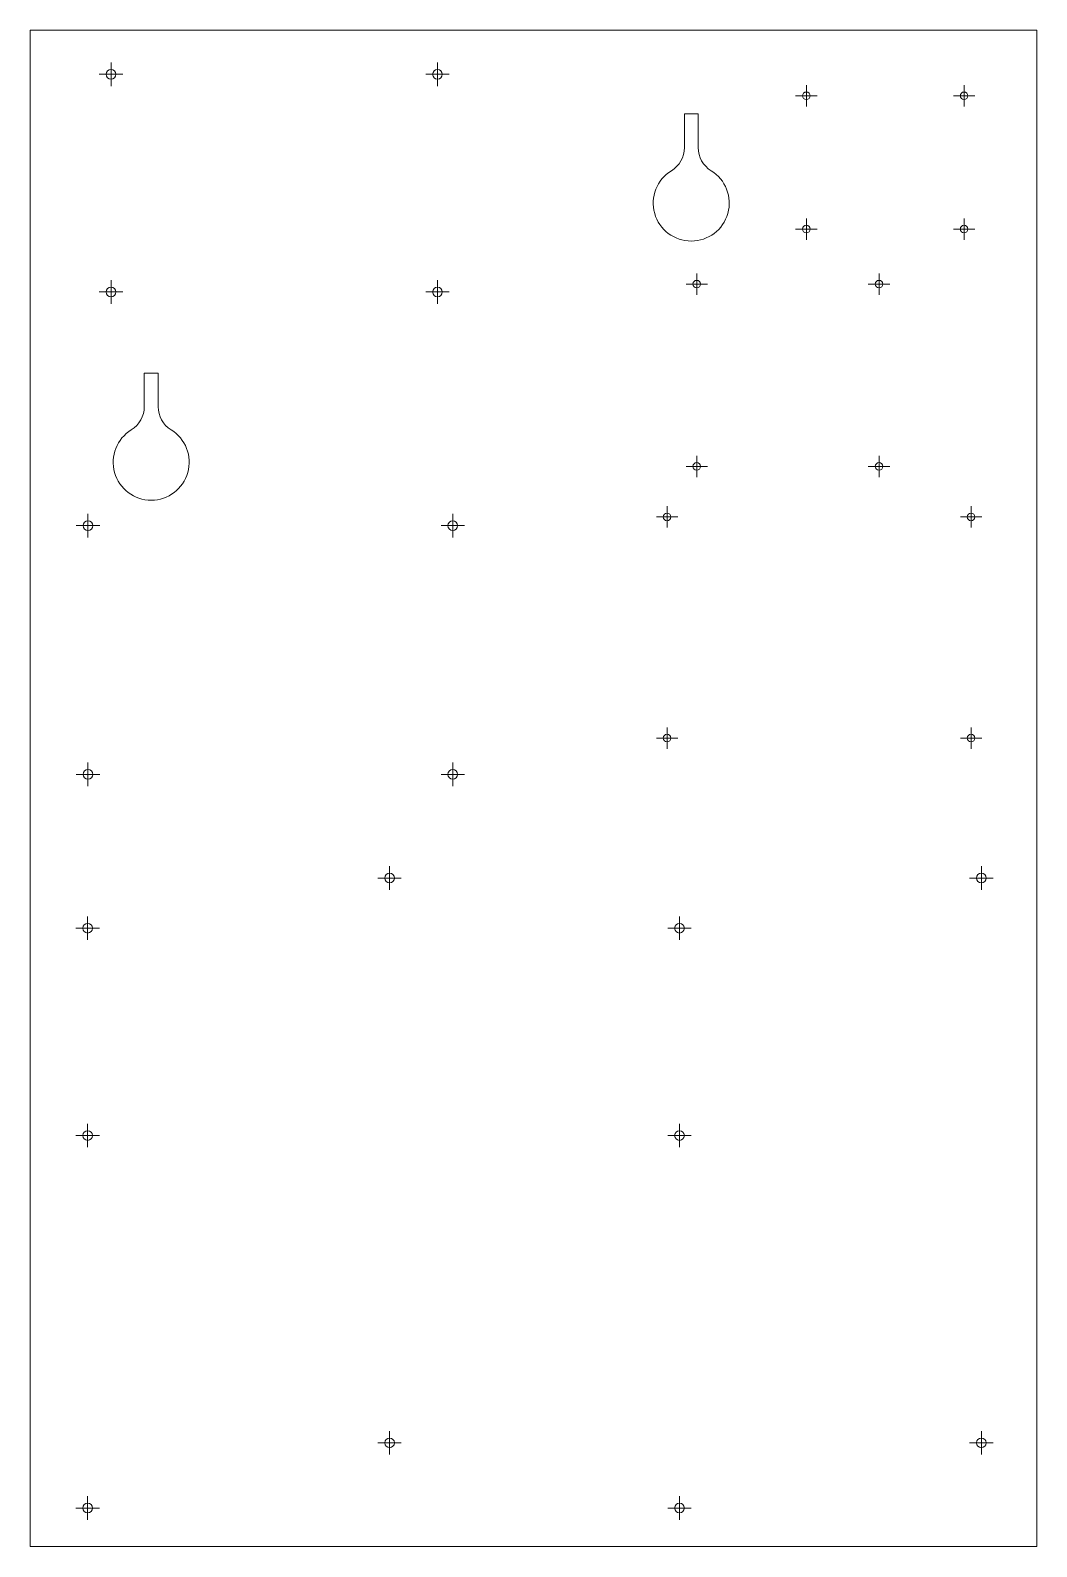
# Model space of a CAD drawing. Header units: inches. Extents: x 2.3 to 16.9, y -12.1 to 9.8.
import ezdxf

# ---------------------------------------------------------------- set-up
doc = ezdxf.new("R2010")
doc.units = ezdxf.units.IN
doc.header["$MEASUREMENT"] = 0

# ---------------------------------------------------------------- blocks, each defined once
blk = doc.blocks.new('SW_CENTERMARKSYMBOL_0')
at = {"color": 0, "linetype": 'Continuous', "lineweight": 0}
for p, q in [((-0.1, 0), (-0.17, 0)), ((0, 0), (-0.1, 0)), ((0, 0.1), (0, 0.17)), ((0, 0), (0, 0.1)), ((0, 0), (0, -0.1)), ((0, 0), (0.1, 0)), ((0.1, 0), (0.17, 0)), ((0, -0.1), (0, -0.17))]:
    blk.add_line(p, q, dxfattribs=at)
blk = doc.blocks.new('SW_CENTERMARKSYMBOL_1')
at = {"color": 0, "linetype": 'Continuous', "lineweight": 0}
for p, q in [((-0.1, 0), (-0.17, 0)), ((0, 0), (-0.1, 0)), ((0, 0.1), (0, 0.17)), ((0, 0), (0, 0.1)), ((0, 0), (0, -0.1)), ((0, 0), (0.1, 0)), ((0.1, 0), (0.17, 0)), ((0, -0.1), (0, -0.17))]:
    blk.add_line(p, q, dxfattribs=at)
blk = doc.blocks.new('SW_CENTERMARKSYMBOL_2')
at = {"color": 0, "linetype": 'Continuous', "lineweight": 0}
for p, q in [((-0.1, 0), (-0.17, 0)), ((0, 0), (-0.1, 0)), ((0, 0.1), (0, 0.17)), ((0, 0), (0, 0.1)), ((0, 0), (0, -0.1)), ((0, 0), (0.1, 0)), ((0.1, 0), (0.17, 0)), ((0, -0.1), (0, -0.17))]:
    blk.add_line(p, q, dxfattribs=at)
blk = doc.blocks.new('SW_CENTERMARKSYMBOL_3')
at = {"color": 0, "linetype": 'Continuous', "lineweight": 0}
for p, q in [((-0.1, 0), (-0.17, 0)), ((0, 0), (-0.1, 0)), ((0, 0.1), (0, 0.17)), ((0, 0), (0, 0.1)), ((0, 0), (0, -0.1)), ((0, 0), (0.1, 0)), ((0.1, 0), (0.17, 0)), ((0, -0.1), (0, -0.17))]:
    blk.add_line(p, q, dxfattribs=at)
blk = doc.blocks.new('SW_CENTERMARKSYMBOL_4')
at = {"color": 0, "linetype": 'Continuous', "lineweight": 0}
for p, q in [((-0.1, 0), (-0.155, 0)), ((0, 0), (-0.1, 0)), ((0, 0.1), (0, 0.155)), ((0, 0), (0, 0.1)), ((0, 0), (0, -0.1)), ((0, 0), (0.1, 0)), ((0.1, 0), (0.155, 0)), ((0, -0.1), (0, -0.155))]:
    blk.add_line(p, q, dxfattribs=at)
blk = doc.blocks.new('SW_CENTERMARKSYMBOL_5')
at = {"color": 0, "linetype": 'Continuous', "lineweight": 0}
for p, q in [((-0.1, 0), (-0.155, 0)), ((0, 0), (-0.1, 0)), ((0, 0.1), (0, 0.155)), ((0, 0), (0, 0.1)), ((0, 0), (0, -0.1)), ((0, 0), (0.1, 0)), ((0.1, 0), (0.155, 0)), ((0, -0.1), (0, -0.155))]:
    blk.add_line(p, q, dxfattribs=at)
blk = doc.blocks.new('SW_CENTERMARKSYMBOL_6')
at = {"color": 0, "linetype": 'Continuous', "lineweight": 0}
for p, q in [((-0.1, 0), (-0.155, 0)), ((0, 0), (-0.1, 0)), ((0, 0.1), (0, 0.155)), ((0, 0), (0, 0.1)), ((0, 0), (0, -0.1)), ((0, 0), (0.1, 0)), ((0.1, 0), (0.155, 0)), ((0, -0.1), (0, -0.155))]:
    blk.add_line(p, q, dxfattribs=at)
blk = doc.blocks.new('SW_CENTERMARKSYMBOL_7')
at = {"color": 0, "linetype": 'Continuous', "lineweight": 0}
for p, q in [((-0.1, 0), (-0.155, 0)), ((0, 0), (-0.1, 0)), ((0, 0.1), (0, 0.155)), ((0, 0), (0, 0.1)), ((0, 0), (0, -0.1)), ((0, 0), (0.1, 0)), ((0.1, 0), (0.155, 0)), ((0, -0.1), (0, -0.155))]:
    blk.add_line(p, q, dxfattribs=at)
blk = doc.blocks.new('SW_CENTERMARKSYMBOL_8')
at = {"color": 0, "linetype": 'Continuous', "lineweight": 0}
for p, q in [((-0.1, 0), (-0.155, 0)), ((0, 0), (-0.1, 0)), ((0, 0.1), (0, 0.155)), ((0, 0), (0, 0.1)), ((0, 0), (0, -0.1)), ((0, 0), (0.1, 0)), ((0.1, 0), (0.155, 0)), ((0, -0.1), (0, -0.155))]:
    blk.add_line(p, q, dxfattribs=at)
blk = doc.blocks.new('SW_CENTERMARKSYMBOL_9')
at = {"color": 0, "linetype": 'Continuous', "lineweight": 0}
for p, q in [((-0.1, 0), (-0.155, 0)), ((0, 0), (-0.1, 0)), ((0, 0.1), (0, 0.155)), ((0, 0), (0, 0.1)), ((0, 0), (0, -0.1)), ((0, 0), (0.1, 0)), ((0.1, 0), (0.155, 0)), ((0, -0.1), (0, -0.155))]:
    blk.add_line(p, q, dxfattribs=at)
blk = doc.blocks.new('SW_CENTERMARKSYMBOL_10')
at = {"color": 0, "linetype": 'Continuous', "lineweight": 0}
for p, q in [((-0.1, 0), (-0.155, 0)), ((0, 0), (-0.1, 0)), ((0, 0.1), (0, 0.155)), ((0, 0), (0, 0.1)), ((0, 0), (0, -0.1)), ((0, 0), (0.1, 0)), ((0.1, 0), (0.155, 0)), ((0, -0.1), (0, -0.155))]:
    blk.add_line(p, q, dxfattribs=at)
blk = doc.blocks.new('SW_CENTERMARKSYMBOL_11')
at = {"color": 0, "linetype": 'Continuous', "lineweight": 0}
for p, q in [((-0.1, 0), (-0.155, 0)), ((0, 0), (-0.1, 0)), ((0, 0.1), (0, 0.155)), ((0, 0), (0, 0.1)), ((0, 0), (0, -0.1)), ((0, 0), (0.1, 0)), ((0.1, 0), (0.155, 0)), ((0, -0.1), (0, -0.155))]:
    blk.add_line(p, q, dxfattribs=at)
blk = doc.blocks.new('SW_CENTERMARKSYMBOL_12')
at = {"color": 0, "linetype": 'Continuous', "lineweight": 0}
for p, q in [((-0.1, 0), (-0.17, 0)), ((0, 0), (-0.1, 0)), ((0, 0.1), (0, 0.17)), ((0, 0), (0, 0.1)), ((0, 0), (0, -0.1)), ((0, 0), (0.1, 0)), ((0.1, 0), (0.17, 0)), ((0, -0.1), (0, -0.17))]:
    blk.add_line(p, q, dxfattribs=at)
blk = doc.blocks.new('SW_CENTERMARKSYMBOL_13')
at = {"color": 0, "linetype": 'Continuous', "lineweight": 0}
for p, q in [((-0.1, 0), (-0.17, 0)), ((0, 0), (-0.1, 0)), ((0, 0.1), (0, 0.17)), ((0, 0), (0, 0.1)), ((0, 0), (0, -0.1)), ((0, 0), (0.1, 0)), ((0.1, 0), (0.17, 0)), ((0, -0.1), (0, -0.17))]:
    blk.add_line(p, q, dxfattribs=at)
blk = doc.blocks.new('SW_CENTERMARKSYMBOL_14')
at = {"color": 0, "linetype": 'Continuous', "lineweight": 0}
for p, q in [((-0.1, 0), (-0.17, 0)), ((0, 0), (-0.1, 0)), ((0, 0.1), (0, 0.17)), ((0, 0), (0, 0.1)), ((0, 0), (0, -0.1)), ((0, 0), (0.1, 0)), ((0.1, 0), (0.17, 0)), ((0, -0.1), (0, -0.17))]:
    blk.add_line(p, q, dxfattribs=at)
blk = doc.blocks.new('SW_CENTERMARKSYMBOL_15')
at = {"color": 0, "linetype": 'Continuous', "lineweight": 0}
for p, q in [((-0.1, 0), (-0.17, 0)), ((0, 0), (-0.1, 0)), ((0, 0.1), (0, 0.17)), ((0, 0), (0, 0.1)), ((0, 0), (0, -0.1)), ((0, 0), (0.1, 0)), ((0.1, 0), (0.17, 0)), ((0, -0.1), (0, -0.17))]:
    blk.add_line(p, q, dxfattribs=at)
blk = doc.blocks.new('SW_CENTERMARKSYMBOL_16')
at = {"color": 0, "linetype": 'Continuous', "lineweight": 0}
for p, q in [((-0.1, 0), (-0.155, 0)), ((0, 0), (-0.1, 0)), ((0, 0.1), (0, 0.155)), ((0, 0), (0, 0.1)), ((0, 0), (0, -0.1)), ((0, 0), (0.1, 0)), ((0.1, 0), (0.155, 0)), ((0, -0.1), (0, -0.155))]:
    blk.add_line(p, q, dxfattribs=at)
blk = doc.blocks.new('SW_CENTERMARKSYMBOL_17')
at = {"color": 0, "linetype": 'Continuous', "lineweight": 0}
for p, q in [((-0.1, 0), (-0.155, 0)), ((0, 0), (-0.1, 0)), ((0, 0.1), (0, 0.155)), ((0, 0), (0, 0.1)), ((0, 0), (0, -0.1)), ((0, 0), (0.1, 0)), ((0.1, 0), (0.155, 0)), ((0, -0.1), (0, -0.155))]:
    blk.add_line(p, q, dxfattribs=at)
blk = doc.blocks.new('SW_CENTERMARKSYMBOL_18')
at = {"color": 0, "linetype": 'Continuous', "lineweight": 0}
for p, q in [((-0.1, 0), (-0.155, 0)), ((0, 0), (-0.1, 0)), ((0, 0.1), (0, 0.155)), ((0, 0), (0, 0.1)), ((0, 0), (0, -0.1)), ((0, 0), (0.1, 0)), ((0.1, 0), (0.155, 0)), ((0, -0.1), (0, -0.155))]:
    blk.add_line(p, q, dxfattribs=at)
blk = doc.blocks.new('SW_CENTERMARKSYMBOL_19')
at = {"color": 0, "linetype": 'Continuous', "lineweight": 0}
for p, q in [((-0.1, 0), (-0.155, 0)), ((0, 0), (-0.1, 0)), ((0, 0.1), (0, 0.155)), ((0, 0), (0, 0.1)), ((0, 0), (0, -0.1)), ((0, 0), (0.1, 0)), ((0.1, 0), (0.155, 0)), ((0, -0.1), (0, -0.155))]:
    blk.add_line(p, q, dxfattribs=at)
blk = doc.blocks.new('SW_CENTERMARKSYMBOL_20')
at = {"color": 0, "linetype": 'Continuous', "lineweight": 0}
for p, q in [((-0.1, 0), (-0.17, 0)), ((0, 0), (-0.1, 0)), ((0, 0.1), (0, 0.17)), ((0, 0), (0, 0.1)), ((0, 0), (0, -0.1)), ((0, 0), (0.1, 0)), ((0.1, 0), (0.17, 0)), ((0, -0.1), (0, -0.17))]:
    blk.add_line(p, q, dxfattribs=at)
blk = doc.blocks.new('SW_CENTERMARKSYMBOL_21')
at = {"color": 0, "linetype": 'Continuous', "lineweight": 0}
for p, q in [((-0.1, 0), (-0.17, 0)), ((0, 0), (-0.1, 0)), ((0, 0.1), (0, 0.17)), ((0, 0), (0, 0.1)), ((0, 0), (0, -0.1)), ((0, 0), (0.1, 0)), ((0.1, 0), (0.17, 0)), ((0, -0.1), (0, -0.17))]:
    blk.add_line(p, q, dxfattribs=at)
blk = doc.blocks.new('SW_CENTERMARKSYMBOL_22')
at = {"color": 0, "linetype": 'Continuous', "lineweight": 0}
for p, q in [((-0.1, 0), (-0.17, 0)), ((0, 0), (-0.1, 0)), ((0, 0.1), (0, 0.17)), ((0, 0), (0, 0.1)), ((0, 0), (0, -0.1)), ((0, 0), (0.1, 0)), ((0.1, 0), (0.17, 0)), ((0, -0.1), (0, -0.17))]:
    blk.add_line(p, q, dxfattribs=at)
blk = doc.blocks.new('SW_CENTERMARKSYMBOL_23')
at = {"color": 0, "linetype": 'Continuous', "lineweight": 0}
for p, q in [((-0.1, 0), (-0.17, 0)), ((0, 0), (-0.1, 0)), ((0, 0.1), (0, 0.17)), ((0, 0), (0, 0.1)), ((0, 0), (0, -0.1)), ((0, 0), (0.1, 0)), ((0.1, 0), (0.17, 0)), ((0, -0.1), (0, -0.17))]:
    blk.add_line(p, q, dxfattribs=at)
blk = doc.blocks.new('SW_CENTERMARKSYMBOL_24')
at = {"color": 0, "linetype": 'Continuous', "lineweight": 0}
for p, q in [((-0.1, 0), (-0.17, 0)), ((0, 0), (-0.1, 0)), ((0, 0.1), (0, 0.17)), ((0, 0), (0, 0.1)), ((0, 0), (0, -0.1)), ((0, 0), (0.1, 0)), ((0.1, 0), (0.17, 0)), ((0, -0.1), (0, -0.17))]:
    blk.add_line(p, q, dxfattribs=at)
blk = doc.blocks.new('SW_CENTERMARKSYMBOL_25')
at = {"color": 0, "linetype": 'Continuous', "lineweight": 0}
for p, q in [((-0.1, 0), (-0.17, 0)), ((0, 0), (-0.1, 0)), ((0, 0.1), (0, 0.17)), ((0, 0), (0, 0.1)), ((0, 0), (0, -0.1)), ((0, 0), (0.1, 0)), ((0.1, 0), (0.17, 0)), ((0, -0.1), (0, -0.17))]:
    blk.add_line(p, q, dxfattribs=at)
blk = doc.blocks.new('SW_CENTERMARKSYMBOL_26')
at = {"color": 0, "linetype": 'Continuous', "lineweight": 0}
for p, q in [((-0.1, 0), (-0.17, 0)), ((0, 0), (-0.1, 0)), ((0, 0.1), (0, 0.17)), ((0, 0), (0, 0.1)), ((0, 0), (0, -0.1)), ((0, 0), (0.1, 0)), ((0.1, 0), (0.17, 0)), ((0, -0.1), (0, -0.17))]:
    blk.add_line(p, q, dxfattribs=at)
blk = doc.blocks.new('SW_CENTERMARKSYMBOL_27')
at = {"color": 0, "linetype": 'Continuous', "lineweight": 0}
for p, q in [((-0.1, 0), (-0.17, 0)), ((0, 0), (-0.1, 0)), ((0, 0.1), (0, 0.17)), ((0, 0), (0, 0.1)), ((0, 0), (0, -0.1)), ((0, 0), (0.1, 0)), ((0.1, 0), (0.17, 0)), ((0, -0.1), (0, -0.17))]:
    blk.add_line(p, q, dxfattribs=at)
blk = doc.blocks.new('SW_CENTERMARKSYMBOL_28')
at = {"color": 0, "linetype": 'Continuous', "lineweight": 0}
for p, q in [((-0.1, 0), (-0.17, 0)), ((0, 0), (-0.1, 0)), ((0, 0.1), (0, 0.17)), ((0, 0), (0, 0.1)), ((0, 0), (0, -0.1)), ((0, 0), (0.1, 0)), ((0.1, 0), (0.17, 0)), ((0, -0.1), (0, -0.17))]:
    blk.add_line(p, q, dxfattribs=at)
blk = doc.blocks.new('SW_CENTERMARKSYMBOL_29')
at = {"color": 0, "linetype": 'Continuous', "lineweight": 0}
for p, q in [((-0.1, 0), (-0.17, 0)), ((0, 0), (-0.1, 0)), ((0, 0.1), (0, 0.17)), ((0, 0), (0, 0.1)), ((0, 0), (0, -0.1)), ((0, 0), (0.1, 0)), ((0.1, 0), (0.17, 0)), ((0, -0.1), (0, -0.17))]:
    blk.add_line(p, q, dxfattribs=at)

msp = doc.modelspace()

# ---------------------------------------------------------------- linework, layer by layer
at = {"color": 7, "linetype": 'Continuous', "lineweight": 15}
for p, q in [((2.283, 9.848), (2.283, -12.093)), ((16.85, 9.848), (2.283, 9.848)), ((16.85, -12.093), (16.85, 9.848)), ((11.75, 8.638), (11.95, 8.638)), ((11.75, 8.152), (11.75, 8.638)), ((11.95, 8.638), (11.95, 8.152)), ((3.933, 4.888), (4.133, 4.888)), ((3.933, 4.402), (3.933, 4.888)), ((4.133, 4.888), (4.133, 4.402)), ((2.283, -12.093), (16.85, -12.093))]:
    msp.add_line(p, q, dxfattribs=at)
for centre, radius in [((3.452, 9.212), 0.07), ((8.177, 9.212), 0.07), ((13.516, 8.9), 0.055), ((15.8, 8.9), 0.055), ((13.516, 6.971), 0.055), ((15.8, 6.971), 0.055), ((11.93, 6.175), 0.055), ((14.568, 6.175), 0.055), ((3.452, 6.062), 0.07), ((8.177, 6.062), 0.07), ((11.93, 3.538), 0.055), ((14.568, 3.538), 0.055), ((11.5, 2.807), 0.055), ((15.9, 2.807), 0.055), ((3.118, 2.681), 0.07), ((8.398, 2.681), 0.07), ((11.5, -0.393), 0.055), ((15.9, -0.393), 0.055), ((3.118, -0.919), 0.07), ((8.398, -0.919), 0.07), ((7.483, -2.419), 0.07), ((16.05, -2.419), 0.07), ((3.113, -3.144), 0.07), ((11.68, -3.144), 0.07), ((3.113, -6.144), 0.07), ((11.68, -6.144), 0.07), ((7.483, -10.591), 0.07), ((16.05, -10.591), 0.07), ((3.113, -11.534), 0.07), ((11.68, -11.534), 0.07)]:
    msp.add_circle(centre, radius, dxfattribs=at)
for centre, radius, start, end in [((11.356, 8.152), 0.394, 301.5441, 0), ((12.344, 8.152), 0.394, 180, 238.4559), ((11.85, 7.348), 0.55, 121.5441, 58.4559), ((3.539, 4.402), 0.394, 301.5441, 0), ((4.527, 4.402), 0.394, 180, 238.4559), ((4.033, 3.598), 0.55, 121.5441, 58.4559)]:
    msp.add_arc(centre, radius, start, end, dxfattribs=at)

# ---------------------------------------------------------------- block references
at = {"color": 7, "linetype": 'Continuous', "lineweight": 0}
for name, p in [('SW_CENTERMARKSYMBOL_0', (3.452, 9.212)), ('SW_CENTERMARKSYMBOL_3', (8.177, 9.212)), ('SW_CENTERMARKSYMBOL_4', (13.516, 8.9)), ('SW_CENTERMARKSYMBOL_7', (15.8, 8.9)), ('SW_CENTERMARKSYMBOL_5', (13.516, 6.971)), ('SW_CENTERMARKSYMBOL_6', (15.8, 6.971)), ('SW_CENTERMARKSYMBOL_1', (3.452, 6.062)), ('SW_CENTERMARKSYMBOL_2', (8.177, 6.062)), ('SW_CENTERMARKSYMBOL_8', (11.93, 6.175)), ('SW_CENTERMARKSYMBOL_11', (14.568, 6.175)), ('SW_CENTERMARKSYMBOL_9', (11.93, 3.538)), ('SW_CENTERMARKSYMBOL_10', (14.568, 3.538)), ('SW_CENTERMARKSYMBOL_16', (11.5, 2.807)), ('SW_CENTERMARKSYMBOL_18', (15.9, 2.807)), ('SW_CENTERMARKSYMBOL_12', (3.118, 2.681)), ('SW_CENTERMARKSYMBOL_13', (8.398, 2.681)), ('SW_CENTERMARKSYMBOL_17', (11.5, -0.393)), ('SW_CENTERMARKSYMBOL_19', (15.9, -0.393)), ('SW_CENTERMARKSYMBOL_15', (3.118, -0.919)), ('SW_CENTERMARKSYMBOL_14', (8.398, -0.919)), ('SW_CENTERMARKSYMBOL_29', (7.483, -2.419)), ('SW_CENTERMARKSYMBOL_20', (16.05, -2.419)), ('SW_CENTERMARKSYMBOL_28', (3.113, -3.144)), ('SW_CENTERMARKSYMBOL_21', (11.68, -3.144)), ('SW_CENTERMARKSYMBOL_27', (3.113, -6.144)), ('SW_CENTERMARKSYMBOL_22', (11.68, -6.144)), ('SW_CENTERMARKSYMBOL_25', (7.483, -10.591)), ('SW_CENTERMARKSYMBOL_23', (16.05, -10.591)), ('SW_CENTERMARKSYMBOL_26', (3.113, -11.534)), ('SW_CENTERMARKSYMBOL_24', (11.68, -11.534))]:
    msp.add_blockref(name, p, dxfattribs=at)

doc.saveas('drawing.dxf')
